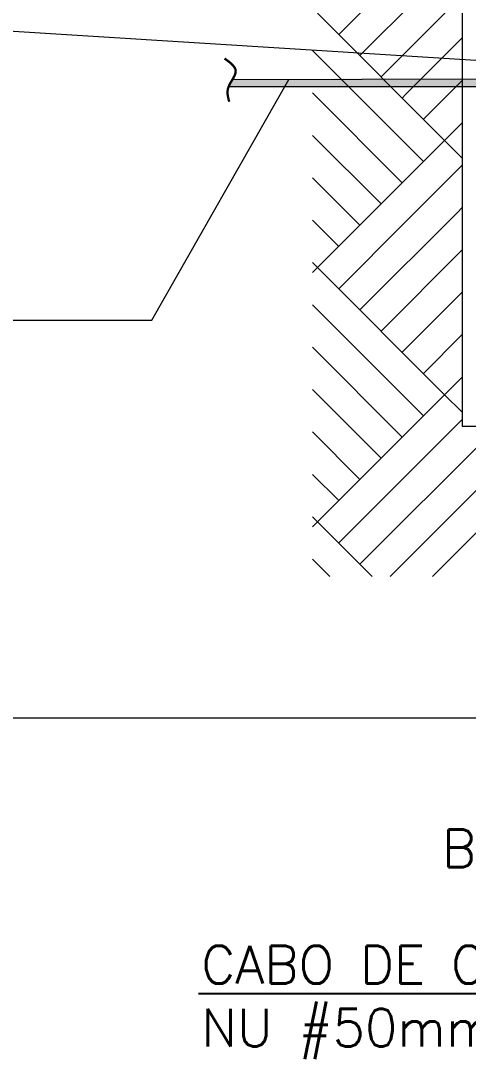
# Model space of a CAD drawing. Header units: inches. Extents: x -7660 to 802, y -193 to 3.
# Drawn here: x 674.748 to 676.522, y -94.888 to -90.771 of the extents above; entities that cross this region are included whole.
import ezdxf

# ---------------------------------------------------------------- set-up
doc = ezdxf.new("R2010")
doc.units = ezdxf.units.IN
doc.header["$MEASUREMENT"] = 0
doc.layers.add('A-CONCOR', color=150, linetype='Continuous', lineweight=50)
for name, color, linetype in [('C01', 1, 'Continuous'), ('COTAS', 8, 'Continuous'), ('HATCH', 1, 'Continuous')]:
    doc.layers.add(name, color=color, linetype=linetype)
doc.styles.get("Standard").update_dxf_attribs({"font": 'arial.ttf'})
doc.styles.add('Texto Cotas', font='romans.shx')
doc.dimstyles.new('75', dxfattribs={"dimscale": 150, "dimtxt": 2.5, "dimasz": 2.5, "dimexe": 1.25, "dimexo": 0.625, "dimtad": 1, "dimtxsty": 'Standard', "dimcen": 2.5, "dimadec": 0, "dimazin": 0, "dimtfac": 1, "dimtmove": 0, "dimatfit": 3, "dimfxl": 30, "dimfxlon": 1, "dimarcsym": 0})
doc.dimstyles.new('ISO-25', dxfattribs={"dimtxt": 2.5, "dimasz": 2.5, "dimexe": 1.25, "dimexo": 0.625, "dimtad": 1, "dimtxsty": 'Standard', "dimcen": 2.5, "dimadec": 0, "dimazin": 0, "dimtfac": 1, "dimtmove": 0, "dimatfit": 3, "dimfxl": 1, "dimarcsym": 0})

msp = doc.modelspace()

# ---------------------------------------------------------------- hatches: boundary and pattern name
at = {"layer": 'COTAS', "lineweight": 5}
h = msp.add_hatch(color=256, dxfattribs=at)
h.dxf.hatch_style = 1
h.paths.add_polyline_path([(677.41559, -91.00108), (676.66247, -91.00108), (676.66247, -91.03382), (677.41559, -91.03382)])
h.paths.add_polyline_path([(676.66247, -91.00108), (676.60307, -91.00108), (676.60307, -91.03382), (676.66247, -91.03382)])
h.paths.add_polyline_path([(676.55966, -91.00108), (676.50663, -91.00108), (676.47389, -91.03382), (676.5924, -91.03382)])
h.paths.add_polyline_path([(676.50663, -91.00108), (676.39165, -91.00108), (676.42439, -91.03382), (676.47389, -91.03382)])
h.paths.add_polyline_path([(676.39165, -91.00108), (676.22364, -91.00108), (676.25638, -91.03382), (676.42439, -91.03382)])
h.paths.add_polyline_path([(676.60307, -91.00108), (676.55966, -91.00108), (676.5924, -91.03382), (676.60307, -91.03382)])
h.paths.add_polyline_path([(676.22364, -91.00108), (676.05563, -91.00108), (676.08837, -91.03382), (676.25638, -91.03382)])
h.paths.add_polyline_path([(676.05563, -91.00108), (675.58717, -91.00502), (675.57336, -91.03382), (676.08837, -91.03382)])

# ---------------------------------------------------------------- linework, layer by layer
at = {"layer": 'A-CONCOR', "lineweight": 5}
for p in [(676.49884, -89.31633), (676.55824, -92.38023)]:
    msp.add_line(p, (676.49884, -92.38023), dxfattribs=at)
at = {"layer": 'C01', "lineweight": 5}
for p, q in [((676.00889, -90.82569), (676.49884, -90.33574)), ((676.09289, -90.90969), (676.49884, -90.50374)), ((676.1769, -90.9937), (676.49884, -90.67175)), ((675.92488, -90.74168), (676.42891, -91.24571)), ((676.27563, -91.06297), (676.49884, -90.83976)), ((675.90484, -90.88965), (676.34491, -91.32971)), ((676.38586, -91.12075), (676.49884, -91.00777)), ((675.90484, -91.05766), (676.2609, -91.41372)), ((676.2609, -91.0777), (676.27563, -91.06297)), ((676.34491, -91.1617), (676.38586, -91.12075)), ((676.42891, -91.24571), (676.49609, -91.17852)), ((676.49609, -91.17852), (676.49884, -91.17578)), ((675.90484, -91.22567), (676.1769, -91.49772)), ((675.92488, -91.74973), (676.42891, -91.24571)), ((676.42891, -91.24571), (676.49884, -91.31564)), ((676.27693, -91.5657), (676.49884, -91.34379)), ((675.90484, -91.39367), (676.09289, -91.58173)), ((676.47942, -91.53122), (676.49884, -91.5118)), ((676.09289, -91.91774), (676.47942, -91.53122)), ((675.90484, -91.56168), (675.96242, -91.61926)), ((676.00889, -91.83374), (676.27693, -91.5657)), ((675.96242, -91.61926), (676.00889, -91.66573)), ((676.1769, -92.00175), (676.49884, -91.6798)), ((675.90484, -91.72969), (675.92488, -91.74973)), ((675.90484, -91.76978), (675.92488, -91.74973)), ((675.92488, -91.74973), (676.42891, -92.25376)), ((676.2609, -92.08575), (676.49884, -91.84781)), ((675.90484, -91.8977), (676.34491, -92.33776)), ((676.34491, -92.16976), (676.49884, -92.01582)), ((675.90484, -92.06571), (676.2609, -92.42177)), ((675.90484, -92.23372), (676.1769, -92.50577)), ((675.92488, -92.75779), (676.42891, -92.25376)), ((676.3217, -92.52897), (676.49884, -92.35184)), ((675.90484, -92.40173), (676.09289, -92.58978)), ((676.09289, -92.92579), (676.59692, -92.42177)), ((676.00889, -92.84179), (676.3217, -92.52897)), ((676.21247, -92.97423), (676.67909, -92.5076)), ((675.90484, -92.56973), (676.00889, -92.67378)), ((676.38048, -92.97423), (676.76493, -92.58978)), ((675.90484, -92.73774), (675.92488, -92.75779)), ((675.90484, -92.77783), (675.92488, -92.75779)), ((675.92488, -92.75779), (676.14132, -92.97423)), ((675.90484, -92.90575), (675.97332, -92.97423))]:
    msp.add_line(p, q, dxfattribs=at)
at = {"layer": 'COTAS', "color": 1, "lineweight": 5}
for p, q in [((674.20819, -90.78125), (677.45643, -90.9838)), ((675.26812, -91.95903), (675.81106, -91.00454)), ((671.87064, -91.95903), (675.26812, -91.95903)), ((671.88552, -93.53484), (677.47112, -93.53484))]:
    msp.add_line(p, q, dxfattribs=at)
at = {"layer": 'COTAS', "lineweight": 5}
for p, q in [((677.41559, -91.00108), (675.58717, -91.00502)), ((677.41559, -91.03382), (675.57336, -91.03382))]:
    msp.add_line(p, q, dxfattribs=at)
at = {"layer": 'COTAS', "lineweight": 5, "const_width": 0.00914}
msp.add_lwpolyline([(675.57479, -91.09231), (675.57251, -91.08382), (675.57047, -91.07533), (675.5689, -91.06687), (675.56804, -91.05843), (675.56812, -91.05003), (675.56955, -91.04093), (675.57197, -91.03336), (675.57566, -91.02512), (675.58006, -91.01698), (675.58481, -91.00896), (675.58953, -91.00108), (675.59383, -90.99335), (675.59736, -90.98581), (675.59973, -90.97848), (675.6005, -90.96959), (675.59955, -90.96451), (675.59672, -90.95787), (675.59234, -90.95144), (675.58667, -90.94517), (675.57996, -90.93903), (675.57248, -90.93299), (675.56448, -90.92701), (675.55622, -90.92107)], dxfattribs=at)
at = {"layer": 'HATCH', "color": 9, "lineweight": 5}
for q in [(676.49884, -92.18383), (676.49884, -92.32369)]:
    msp.add_line((676.42891, -92.25376), q, dxfattribs=at)

# ---------------------------------------------------------------- texts
at = {"lineweight": 5, "style": 'Texto Cotas'}
msp.add_text('BRITA N°2', height=0.15, dxfattribs=at).set_placement((676.41824, -94.12735))
at = {"lineweight": 5, "insert": (675.46378, -94.43826), "char_height": 0.15, "attachment_point": 1, "style": 'Texto Cotas'}
msp.add_mtext('CABO DE COBRE\\PNU #50mm²', dxfattribs=at)

# ---------------------------------------------------------------- leaders
at = {"layer": 'C01', "lineweight": 5, "ltscale": 0.35}
msp.add_leader([(679.05565, -91.30496), (678.72057, -94.62895), (675.453, -94.62895)], dimstyle='75', override={"dimgap": 0.625, "dimtad": 0}, dxfattribs=at)
at = {"layer": 'COTAS', "color": 1, "lineweight": 5}
msp.add_leader([(675.34747, -86.11506), (673.95475, -86.35127), (671.87076, -86.35127)], dimstyle='ISO-25', override={"dimasz": 15, "dimtad": 0, "dimfxl": 30, "dimfxlon": 1}, dxfattribs=at)

doc.saveas('drawing.dxf')
